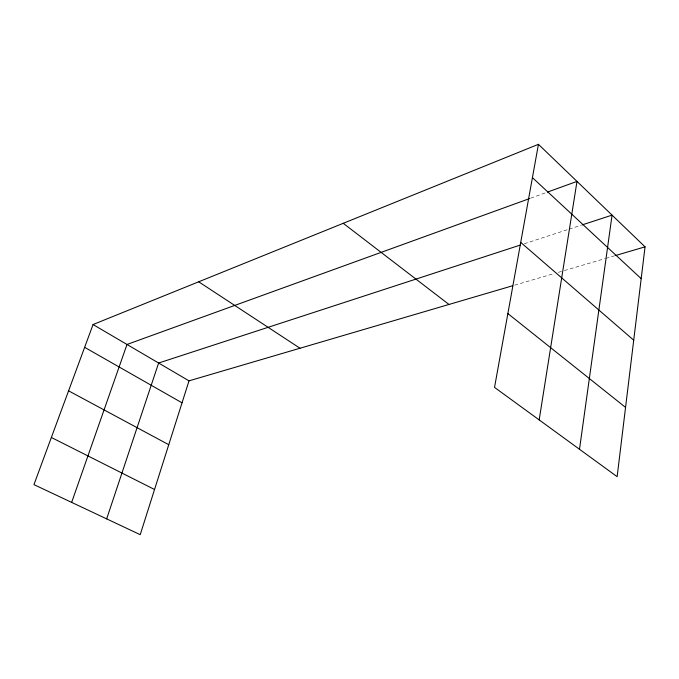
<?xml version="1.0" encoding="UTF-8"?>
<svg xmlns="http://www.w3.org/2000/svg" width="679" height="679" viewBox="0 0 679 679"><rect width="100%" height="100%" fill="white"/><g stroke="black" fill="none" stroke-linecap="round" stroke-linejoin="round"><path stroke-width="0.51" stroke-dasharray="3.4 2.55" d="M530.672 198.183L546.442 192.471M524.273 243.769L568.187 229.443M569.189 229.12L581.156 225.216M514.614 285.18L554.208 273.544M558.265 272.355L563.341 270.862M564.359 270.565L604.734 258.699M605.744 258.402L614.818 255.737"/><path stroke-width="1.02" d="M538.439 144.321L645.05 246.85L617.143 476.683L494.533 387.395L538.439 144.321L93.048 324.545L33.95 484.628L140.213 534.679L189.008 380.851L512.586 285.774M579.501 449.269L612.068 215.133L582.149 224.893M539.177 419.911L576.989 181.403L547.427 192.115M106.662 518.875L158.623 363.027L520.275 245.077M71.651 502.384L126.998 344.465L529.688 198.54M615.819 255.44L645.05 246.85M51.358 437.471L154.549 489.5M68.579 390.824L168.757 444.703M84.637 347.325L182.04 402.825M93.048 324.545L189.008 380.851M198.692 281.802L300.008 348.242M343.243 223.306L448.989 304.464M507.867 313.571L625.554 407.408M520.725 242.403L633.719 340.196M532.421 177.643L641.188 278.653"/></g></svg>
